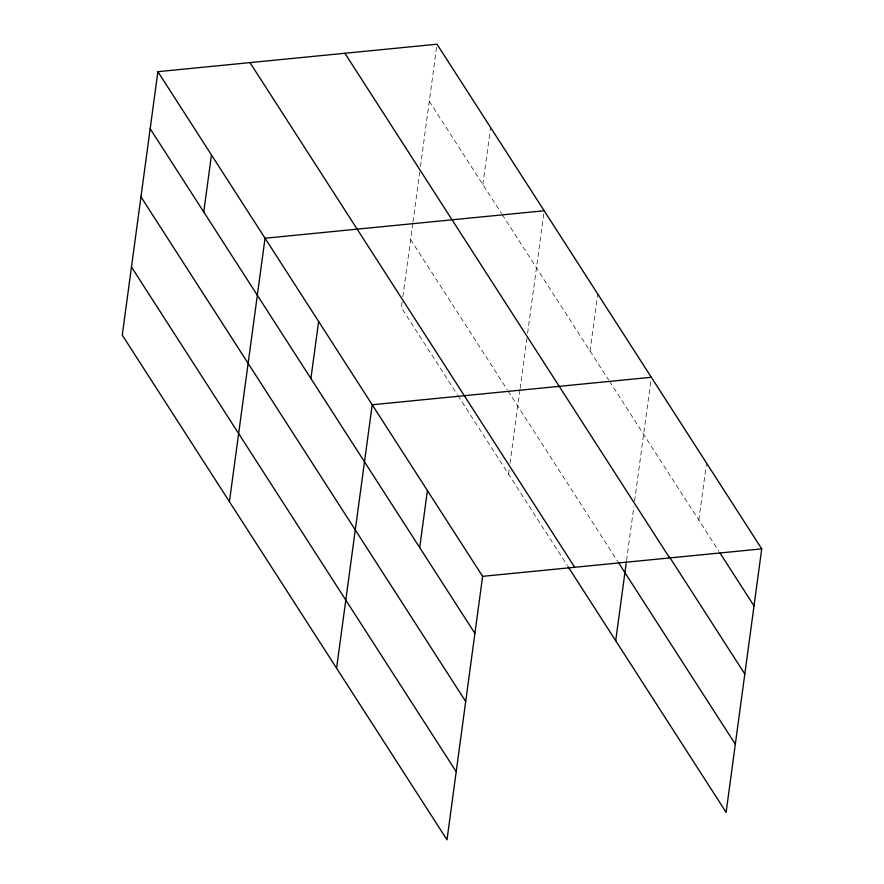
<?xml version="1.0" encoding="UTF-8"?>
<svg xmlns="http://www.w3.org/2000/svg" width="884" height="884" viewBox="0 0 884 884"><rect width="100%" height="100%" fill="white"/><g stroke="black" fill="none" stroke-linecap="round" stroke-linejoin="round"><path stroke-width="0.66" stroke-dasharray="4.42 3.31" d="M402.121 302.195L401.38 307.654L457.194 394.386M402.861 296.748L412.784 223.343M412.961 221.995L419.712 172.06M420.452 166.634L437.005 44.2M482.874 184.513L490.587 127.473M508.543 474.189L509.283 468.741M510.024 463.293L519.947 389.877M520.124 388.529L527.24 335.898M527.615 333.169L543.98 212.094M590.037 351.047L597.75 294.007M626.557 560.467L633.861 506.488M634.59 501.073L651.143 378.639M698.813 520.112L706.526 463.072M429.293 101.24L501.471 213.42M502.222 214.58L608.634 379.965M609.385 381.126L718.957 551.417M410.596 239.531L507.339 389.888M508.079 391.037L617.474 561.053M457.945 395.546L567.34 565.55"/><path stroke-width="1.33" d="M157.882 71.681L122.268 335.135L446.995 839.8L482.62 576.346L157.882 71.681L437.005 44.2L761.732 548.865L726.118 812.319L568.081 566.71M203.751 211.994L211.464 154.954M229.431 501.67L265.045 238.227L544.168 210.746M310.914 378.54L318.627 321.489M336.583 668.216L372.208 404.762L651.331 377.28M419.701 547.594L427.414 490.554M615.706 640.734L626.38 561.815M482.62 576.346L761.732 548.865M719.709 552.577L754.019 605.905M669.464 556.931L744.814 674.028M344.893 53.272L669.63 557.937M618.214 562.202L735.322 744.206M249.995 62.609L574.722 567.285M150.169 128.721L474.907 633.397M140.965 196.834L465.691 701.509M131.473 267.012L456.21 771.688"/></g></svg>
